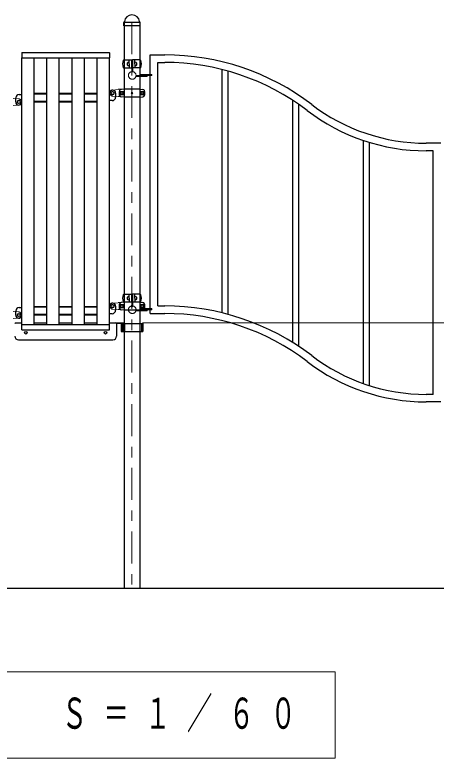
# Model space of a CAD drawing. Units: millimetres on the paper. Extents: x -385 to 0, y -594 to 267.
# Drawn here: x -239.7 to -199.9, y -144.6 to -74.6 of the extents above; entities that cross this region are included whole.
import ezdxf

# ---------------------------------------------------------------- set-up
doc = ezdxf.new("R2010")
doc.units = ezdxf.units.MM
for name, pattern in [('USER1', [4.5, 2.5, -2]), ('USER2', [6, 3, -1, 1, -1]), ('USER3', [8, 3, -1, 1, -1, 1, -1])]:
    doc.linetypes.add(name, pattern=pattern)
doc.layers.add('LY_1', color=7, linetype='Continuous', lineweight=25)
doc.styles.add('ＭＳ ゴシック', font='')
doc.styles.get('ＭＳ ゴシック').set_extended_font_data('MS Gothic')

msp = doc.modelspace()

# ---------------------------------------------------------------- linework, layer by layer
at = {"layer": 'LY_1'}
for p, q in [((-229.387, -75.59), (-229.38, -75.285)), ((-227.854, -75.598), (-229.379, -75.598)), ((-229.361, -75.239), (-229.342, -75.22)), ((-227.874, -75.265), (-229.358, -75.265)), ((-229.358, -75.265), (-229.358, -128.598)), ((-227.872, -75.239), (-227.89, -75.22)), ((-227.874, -75.265), (-227.874, -128.598)), ((-227.845, -75.59), (-227.852, -75.285)), ((-238.999, -78.123), (-238.983, -78.107)), ((-238.999, -78.123), (-238.999, -78.59)), ((-238.983, -78.107), (-230.749, -78.107)), ((-230.733, -78.123), (-230.749, -78.107)), ((-230.733, -78.123), (-230.733, -78.59)), ((-226.889, -78.326), (-225.532, -78.326)), ((-226.889, -102.704), (-226.889, -78.326)), ((-238.999, -78.59), (-238.983, -78.607)), ((-238.999, -103.757), (-238.999, -78.607)), ((-238.983, -78.607), (-230.749, -78.607)), ((-237.833, -103.757), (-237.833, -78.607)), ((-236.633, -103.757), (-236.633, -78.607)), ((-235.466, -103.757), (-235.466, -78.607)), ((-234.266, -103.757), (-234.266, -78.607)), ((-233.099, -103.757), (-233.099, -78.607)), ((-231.899, -103.757), (-231.899, -78.607)), ((-230.733, -78.59), (-230.749, -78.607)), ((-230.733, -103.757), (-230.733, -78.607)), ((-229.384, -78.807), (-228.674, -78.807)), ((-228.887, -79.027), (-228.92, -79.026)), ((-228.887, -79.182), (-228.887, -78.823)), ((-228.641, -79.523), (-228.641, -78.84)), ((-228.591, -79.523), (-228.591, -78.84)), ((-227.849, -78.807), (-228.558, -78.807)), ((-228.345, -79.182), (-228.345, -78.823)), ((-228.345, -79.027), (-228.312, -79.026)), ((-226.177, -79.037), (-225.532, -79.037)), ((-226.177, -101.992), (-226.177, -79.037)), ((-229.384, -79.557), (-228.674, -79.557)), ((-228.887, -79.336), (-228.92, -79.337)), ((-228.887, -79.182), (-228.887, -79.54)), ((-227.848, -79.557), (-228.558, -79.557)), ((-228.345, -79.182), (-228.345, -79.54)), ((-228.345, -79.336), (-228.312, -79.337)), ((-220.149, -79.701), (-220.149, -102.635)), ((-219.583, -79.851), (-219.583, -102.78)), ((-227.822, -80.165), (-226.737, -80.165)), ((-227.822, -80.265), (-227.822, -80.165)), ((-226.737, -80.265), (-227.822, -80.265)), ((-226.737, -80.265), (-226.737, -80.165)), ((-237.833, -81.948), (-236.633, -81.948)), ((-235.466, -81.948), (-234.266, -81.948)), ((-233.099, -81.948), (-231.899, -81.948)), ((-230.408, -81.807), (-230.491, -81.807)), ((-230.158, -81.932), (-230.158, -82.307)), ((-229.383, -81.557), (-229.908, -81.603)), ((-227.849, -81.557), (-229.383, -81.557)), ((-227.849, -81.557), (-227.586, -81.58)), ((-239.574, -82.765), (-239.574, -82.39)), ((-239.324, -82.64), (-239.241, -82.64)), ((-239.241, -82.057), (-238.999, -82.057)), ((-237.833, -82.002), (-236.633, -82.002)), ((-235.466, -82.002), (-234.266, -82.002)), ((-233.099, -82.002), (-231.899, -82.002)), ((-230.491, -82.64), (-230.733, -82.64)), ((-230.408, -82.057), (-230.491, -82.057)), ((-229.383, -82.307), (-229.908, -82.261)), ((-227.849, -82.307), (-229.383, -82.307)), ((-227.849, -82.307), (-227.586, -82.284)), ((-213.483, -82.602), (-213.483, -105.426)), ((-239.324, -82.89), (-239.241, -82.89)), ((-237.833, -82.695), (-236.633, -82.695)), ((-237.833, -82.748), (-236.633, -82.748)), ((-235.466, -82.695), (-234.266, -82.695)), ((-235.466, -82.748), (-234.266, -82.748)), ((-233.099, -82.695), (-231.899, -82.695)), ((-233.099, -82.748), (-231.899, -82.748)), ((-212.916, -82.982), (-212.916, -105.789)), ((-206.816, -86.389), (-206.816, -109.303)), ((-206.249, -86.572), (-206.249, -109.493)), ((-199.51, -86.659), (-200.867, -86.659)), ((-200.222, -87.371), (-200.867, -87.371)), ((-200.222, -110.326), (-200.222, -87.371)), ((-229.384, -100.89), (-228.674, -100.89)), ((-228.887, -101.11), (-228.92, -101.109)), ((-228.887, -101.42), (-228.92, -101.421)), ((-228.887, -101.265), (-228.887, -100.907)), ((-228.887, -101.265), (-228.887, -101.623)), ((-228.641, -101.607), (-228.641, -100.923)), ((-228.591, -101.607), (-228.591, -100.923)), ((-227.849, -100.89), (-228.558, -100.89)), ((-228.345, -101.265), (-228.345, -100.907)), ((-228.345, -101.11), (-228.312, -101.109)), ((-228.345, -101.265), (-228.345, -101.623)), ((-228.345, -101.42), (-228.312, -101.421)), ((-239.241, -102.14), (-238.999, -102.14)), ((-237.833, -102.032), (-236.633, -102.032)), ((-237.833, -102.085), (-236.633, -102.085)), ((-235.466, -102.032), (-234.266, -102.032)), ((-235.466, -102.085), (-234.266, -102.085)), ((-233.099, -102.032), (-231.899, -102.032)), ((-233.099, -102.085), (-231.899, -102.085)), ((-230.408, -101.89), (-230.491, -101.89)), ((-230.408, -102.14), (-230.491, -102.14)), ((-230.158, -102.015), (-230.158, -102.39)), ((-229.383, -101.64), (-229.908, -101.686)), ((-227.848, -101.64), (-229.384, -101.64)), ((-227.849, -101.64), (-227.586, -101.663)), ((-227.822, -102.248), (-226.737, -102.248)), ((-227.822, -102.348), (-227.822, -102.248)), ((-226.737, -102.348), (-226.737, -102.248)), ((-226.177, -101.992), (-225.532, -101.992)), ((-239.574, -102.848), (-239.574, -102.473)), ((-239.324, -102.723), (-239.241, -102.723)), ((-239.324, -102.973), (-239.241, -102.973)), ((-237.833, -102.778), (-236.633, -102.778)), ((-237.833, -102.832), (-236.633, -102.832)), ((-235.466, -102.778), (-234.266, -102.778)), ((-235.466, -102.832), (-234.266, -102.832)), ((-233.099, -102.778), (-231.899, -102.778)), ((-233.099, -102.832), (-231.899, -102.832)), ((-230.491, -102.723), (-230.733, -102.723)), ((-229.383, -102.39), (-229.908, -102.344)), ((-227.849, -102.39), (-229.383, -102.39)), ((-227.849, -102.39), (-227.586, -102.367)), ((-226.737, -102.348), (-227.822, -102.348)), ((-226.889, -102.704), (-225.532, -102.704)), ((-239.608, -103.598), (-238.999, -103.598)), ((-237.833, -103.598), (-236.633, -103.598)), ((-235.466, -103.598), (-234.266, -103.598)), ((-233.099, -103.598), (-231.899, -103.598)), ((-230.733, -103.598), (-230.124, -103.598)), ((-230.074, -103.648), (-230.074, -104.848)), ((-229.646, -103.652), (-229.646, -104.402)), ((-229.646, -103.652), (-227.586, -103.652)), ((-229.517, -103.652), (-229.517, -104.402)), ((-229.468, -103.652), (-229.468, -104.402)), ((-229.311, -103.652), (-229.311, -104.402)), ((-227.724, -103.652), (-227.724, -104.402)), ((-227.586, -103.652), (-227.586, -104.402)), ((-238.999, -103.773), (-238.983, -103.757)), ((-238.999, -104.24), (-238.999, -103.773)), ((-238.999, -104.24), (-238.983, -104.257)), ((-238.983, -103.757), (-230.749, -103.757)), ((-238.983, -104.257), (-230.749, -104.257)), ((-230.733, -103.773), (-230.749, -103.757)), ((-230.733, -104.24), (-230.749, -104.257)), ((-230.733, -104.24), (-230.733, -103.773)), ((-229.646, -104.402), (-227.586, -104.402)), ((-239.324, -105.182), (-230.408, -105.182)), ((-200.222, -110.326), (-200.867, -110.326)), ((-199.51, -111.037), (-200.867, -111.037)), ((-354.309, -128.598), (-129.444, -128.598))]:
    msp.add_line(p, q, dxfattribs=at)
at = {"layer": 'LY_1', "lineweight": 13}
for p, q in [((-227.855, -75.265), (-229.377, -75.265)), ((-229.42, -81.778), (-229.728, -81.778)), ((-229.728, -81.778), (-229.728, -82.086)), ((-227.812, -81.778), (-227.504, -81.778)), ((-227.504, -81.778), (-227.504, -82.086)), ((-229.42, -82.086), (-229.728, -82.086)), ((-227.812, -82.086), (-227.504, -82.086)), ((-229.42, -101.861), (-229.728, -101.861)), ((-229.728, -102.169), (-229.728, -101.861)), ((-229.42, -102.169), (-229.728, -102.169)), ((-227.812, -101.861), (-227.504, -101.861)), ((-227.812, -102.169), (-227.504, -102.169)), ((-227.504, -102.169), (-227.504, -101.861)), ((-227.616, -103.598), (-112.632, -103.598)), ((-209.465, -136.485), (-260.265, -136.485)), ((-209.465, -144.618), (-209.465, -136.485)), ((-260.265, -144.618), (-209.465, -144.618))]:
    msp.add_line(p, q, dxfattribs=at)
at = {"layer": 'LY_1', "linetype": 'USER2', "lineweight": 13}
msp.add_line((-228.616, -75.265), (-228.616, -128.598), dxfattribs=at)
at = {"layer": 'LY_1', "linetype": 'USER1', "lineweight": 13}
for p, q in [((-228.641, -78.89), (-228.541, -78.89)), ((-228.641, -79.909), (-228.641, -78.89)), ((-228.541, -79.909), (-228.541, -78.89)), ((-228.641, -79.909), (-228.541, -79.909)), ((-228.235, -80.365), (-228.235, -80.265)), ((-227.199, -80.265), (-228.235, -80.265)), ((-228.235, -80.365), (-227.199, -80.365)), ((-227.199, -80.365), (-227.199, -80.265)), ((-230.741, -81.932), (-230.741, -82.023)), ((-229.908, -81.603), (-230.433, -81.641)), ((-229.366, -82.29), (-229.366, -81.573)), ((-227.866, -82.29), (-227.866, -81.573)), ((-239.824, -82.436), (-239.299, -82.475)), ((-229.908, -82.261), (-230.433, -82.222)), ((-239.824, -83.094), (-239.299, -83.055)), ((-238.991, -82.765), (-238.991, -82.673)), ((-228.641, -100.973), (-228.541, -100.973)), ((-228.641, -101.992), (-228.641, -100.973)), ((-228.541, -101.992), (-228.541, -100.973)), ((-229.908, -101.686), (-230.433, -101.725)), ((-229.366, -101.657), (-229.366, -102.373)), ((-228.641, -101.992), (-228.541, -101.992)), ((-227.866, -101.657), (-227.866, -102.373)), ((-239.824, -102.519), (-239.299, -102.558)), ((-238.991, -102.848), (-238.991, -102.757)), ((-229.908, -102.344), (-230.433, -102.305)), ((-228.235, -102.448), (-228.235, -102.348)), ((-227.199, -102.348), (-228.235, -102.348)), ((-228.235, -102.448), (-227.199, -102.448)), ((-227.199, -102.448), (-227.199, -102.348)), ((-239.824, -103.177), (-239.299, -103.139))]:
    msp.add_line(p, q, dxfattribs=at)
at = {"layer": 'LY_1', "linetype": 'USER3', "lineweight": 13}
for p, q in [((-230.074, -103.598), (-229.359, -103.598)), ((-230.074, -103.652), (-229.359, -103.652))]:
    msp.add_line(p, q, dxfattribs=at)
at = {"layer": 'LY_1', "linetype": 'USER1', "lineweight": 13}
for centre, radius in [((-228.591, -80.265), 0.356), ((-230.449, -81.932), 0.125), ((-239.283, -82.765), 0.125), ((-230.449, -102.015), 0.125), ((-228.591, -102.348), 0.356), ((-239.283, -102.848), 0.125)]:
    msp.add_circle(centre, radius, dxfattribs=at)
at = {"layer": 'LY_1', "lineweight": 13}
for centre, radius in [((-229.574, -81.932), 0.154), ((-229.574, -81.932), 0.0833), ((-228.616, -81.932), 0.0833), ((-227.658, -81.932), 0.154), ((-227.658, -81.932), 0.0833), ((-229.574, -102.015), 0.154), ((-229.574, -102.015), 0.0833), ((-228.616, -102.015), 0.0833), ((-227.658, -102.015), 0.154), ((-227.658, -102.015), 0.0833)]:
    msp.add_circle(centre, radius, dxfattribs=at)
at = {"layer": 'LY_1'}
for centre in [(-238.616, -104.515), (-231.116, -104.515)]:
    msp.add_circle(centre, 0.125, dxfattribs=at)
for centre, radius, start, end in [((-228.616, -75.273), 0.717, 90, 173.3676), ((-228.616, -75.273), 0.717, 6.6324, 90), ((-229.379, -75.59), 0.0083, 178.87801, 270), ((-229.313, -75.286), 0.0667, 135, 178.99605), ((-229.378, -75.185), 0.05, 315, 353.3676), ((-227.855, -75.185), 0.05, 186.6324, 225), ((-227.919, -75.286), 0.0667, 1.00395, 45), ((-227.854, -75.59), 0.0083, 270, 1.12199), ((-225.532, -101.182), 22.856, 52.663, 90), ((-228.573, -79.182), 0.935, 159.19706, 200.80294), ((-229.384, -78.873), 0.0667, 90, 159.19706), ((-228.926, -79.182), 0.156, 88, 272), ((-228.87, -78.823), 0.0167, 90, 180), ((-228.674, -78.84), 0.0333, 0, 90), ((-228.558, -78.84), 0.0333, 90, 180), ((-228.362, -78.823), 0.0167, 0, 90), ((-228.306, -79.182), 0.156, 268, 92), ((-227.848, -78.873), 0.0667, 20.80294, 90), ((-228.659, -79.182), 0.935, 339.19706, 20.80294), ((-225.532, -101.182), 22.144, 52.663, 90), ((-229.384, -79.49), 0.0667, 200.80294, 270), ((-228.87, -79.54), 0.0167, 180, 270), ((-228.674, -79.523), 0.0333, 270, 0), ((-228.558, -79.523), 0.0333, 180, 270), ((-228.362, -79.54), 0.0167, 270, 0), ((-227.848, -79.49), 0.0667, 270, 339.19706), ((-230.449, -81.932), 0.292, 166.27087, 180), ((-230.449, -81.932), 0.292, 0, 166.27087), ((-230.491, -81.932), 0.125, 90, 270), ((-230.408, -81.932), 0.125, 270, 90), ((-228.991, -81.932), 0.833, 163.80375, 196.19625), ((-229.631, -81.746), 0.167, 95, 163.80375), ((-227.601, -81.746), 0.167, 16.19625, 85), ((-228.241, -81.932), 0.833, 343.80375, 16.19625), ((-239.241, -82.39), 0.333, 90, 180), ((-239.324, -82.765), 0.125, 90, 270), ((-239.241, -82.765), 0.125, 270, 90), ((-230.491, -82.307), 0.333, 270, 0), ((-229.631, -82.118), 0.167, 196.19625, 265), ((-227.601, -82.118), 0.167, 275, 343.80375), ((-239.283, -82.765), 0.292, 180, 346.27087), ((-239.283, -82.765), 0.292, 346.27087, 0), ((-200.867, -68.848), 17.811, 232.663, 270), ((-200.867, -68.848), 18.523, 232.663, 270), ((-228.573, -101.265), 0.935, 159.19706, 200.80294), ((-229.384, -100.957), 0.0667, 90, 159.19706), ((-228.926, -101.265), 0.156, 88, 272), ((-228.87, -100.907), 0.0167, 90, 180), ((-228.674, -100.923), 0.0333, 0, 90), ((-228.558, -100.923), 0.0333, 90, 180), ((-228.362, -100.907), 0.0167, 0, 90), ((-228.306, -101.265), 0.156, 268, 92), ((-227.848, -100.957), 0.0667, 20.80294, 90), ((-228.659, -101.265), 0.935, 339.19706, 20.80294), ((-239.241, -102.473), 0.333, 90, 180), ((-230.449, -102.015), 0.292, 166.27087, 180), ((-230.449, -102.015), 0.292, 0, 166.27087), ((-230.491, -102.015), 0.125, 90, 270), ((-230.408, -102.015), 0.125, 270, 90), ((-228.991, -102.015), 0.833, 163.80375, 196.19625), ((-229.631, -101.829), 0.167, 95, 163.80375), ((-229.631, -102.201), 0.167, 196.19625, 265), ((-229.384, -101.573), 0.0667, 200.80294, 270), ((-228.87, -101.623), 0.0167, 180, 270), ((-228.674, -101.607), 0.0333, 270, 0), ((-228.558, -101.607), 0.0333, 180, 270), ((-228.362, -101.623), 0.0167, 270, 0), ((-227.848, -101.573), 0.0667, 270, 339.19706), ((-227.601, -101.829), 0.167, 16.19625, 85), ((-227.601, -102.201), 0.167, 275, 343.80375), ((-228.241, -102.015), 0.833, 343.80375, 16.19625), ((-225.532, -124.848), 22.856, 52.663, 90), ((-239.283, -102.848), 0.292, 180, 346.27087), ((-239.324, -102.848), 0.125, 90, 270), ((-239.241, -102.848), 0.125, 270, 90), ((-239.283, -102.848), 0.292, 346.27087, 0), ((-230.491, -102.39), 0.333, 270, 0), ((-225.532, -124.848), 22.144, 52.663, 90), ((-239.608, -103.648), 0.05, 90, 180), ((-230.124, -103.648), 0.05, 0, 90), ((-239.324, -104.848), 0.333, 180, 270), ((-230.408, -104.848), 0.333, 270, 0), ((-200.867, -92.515), 17.811, 232.663, 270), ((-200.867, -92.515), 18.523, 232.663, 270)]:
    msp.add_arc(centre, radius, start, end, dxfattribs=at)
at = {"layer": 'LY_1', "linetype": 'USER1', "lineweight": 13}
for centre, radius, start, end in [((-230.408, -81.932), 0.291, 95, 265), ((-229.383, -81.573), 0.0167, 0, 90), ((-239.324, -82.765), 0.291, 275, 85), ((-229.383, -82.29), 0.0167, 268.01112, 0), ((-230.408, -102.015), 0.291, 95, 265), ((-229.383, -101.657), 0.0167, 0, 91.98888), ((-239.324, -102.848), 0.291, 275, 85), ((-229.383, -102.373), 0.0167, 270, 0)]:
    msp.add_arc(centre, radius, start, end, dxfattribs=at)
at = {"layer": 'LY_1', "lineweight": 13}
for centre, start, end in [((-231.554, -81.932), 355.87048, 4.12952), ((-225.678, -81.932), 175.87048, 184.12952), ((-231.554, -102.015), 355.87048, 4.12952), ((-225.678, -102.015), 175.87048, 184.12952)]:
    msp.add_arc(centre, 2.139, start, end, dxfattribs=at)

# ---------------------------------------------------------------- texts
at = {"layer": 'LY_1', "insert": (-258.865, -140.552), "char_height": 2.933, "attachment_point": 4, "style": 'ＭＳ ゴシック'}
msp.add_mtext('\\T1.64;\\W0.6;Ａ視立面図\u3000Ｓ＝１／６０', dxfattribs=at)

doc.saveas('drawing.dxf')
